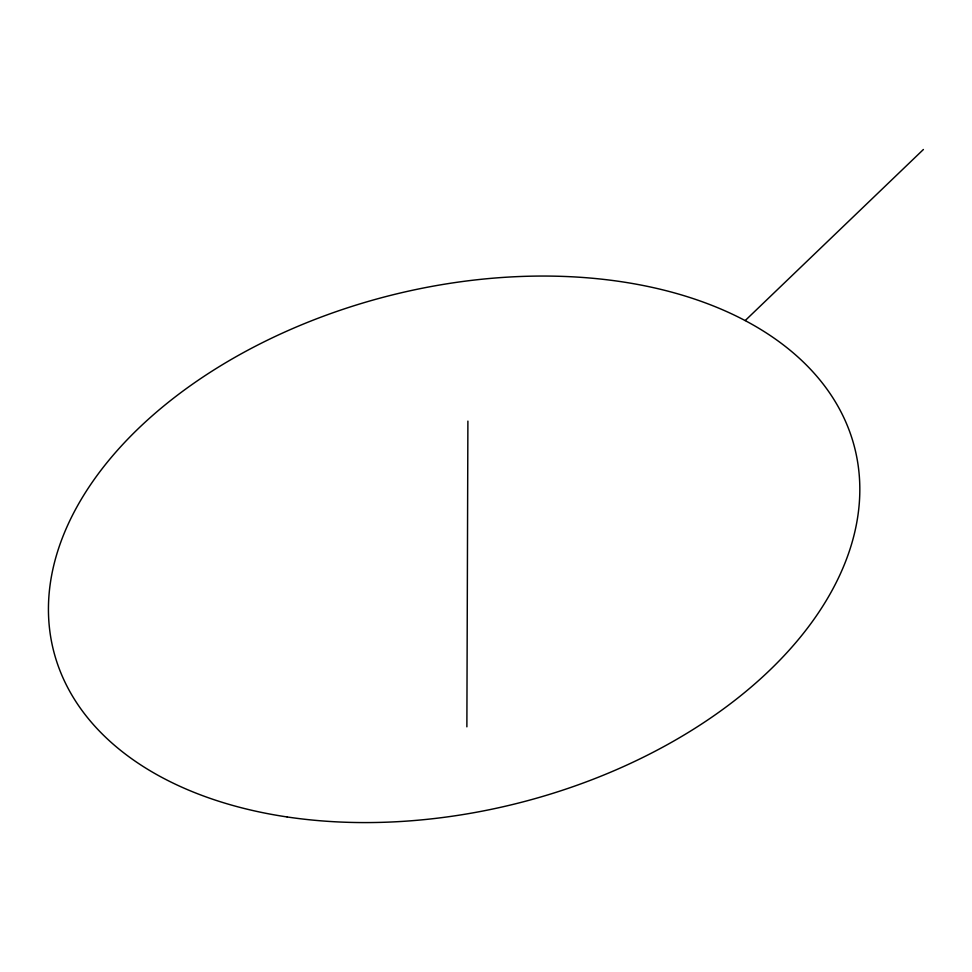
<?xml version="1.0" encoding="UTF-8"?>
<svg xmlns="http://www.w3.org/2000/svg" width="972" height="972" viewBox="0 0 972 972"><rect width="100%" height="100%" fill="white"/><g stroke="black" fill="none" stroke-linecap="round" stroke-linejoin="round"><path stroke-width="1.46" d="M466.876 726.837L467.897 421.107M745.196 320.566L923.4 149.494M287.153 816.966A413.209 261.772 -14.2 0 0 857.814 463.194A413.209 261.772 -14.2 0 0 217.424 367.744A413.209 261.772 -14.2 0 0 287.153 816.966"/></g></svg>
